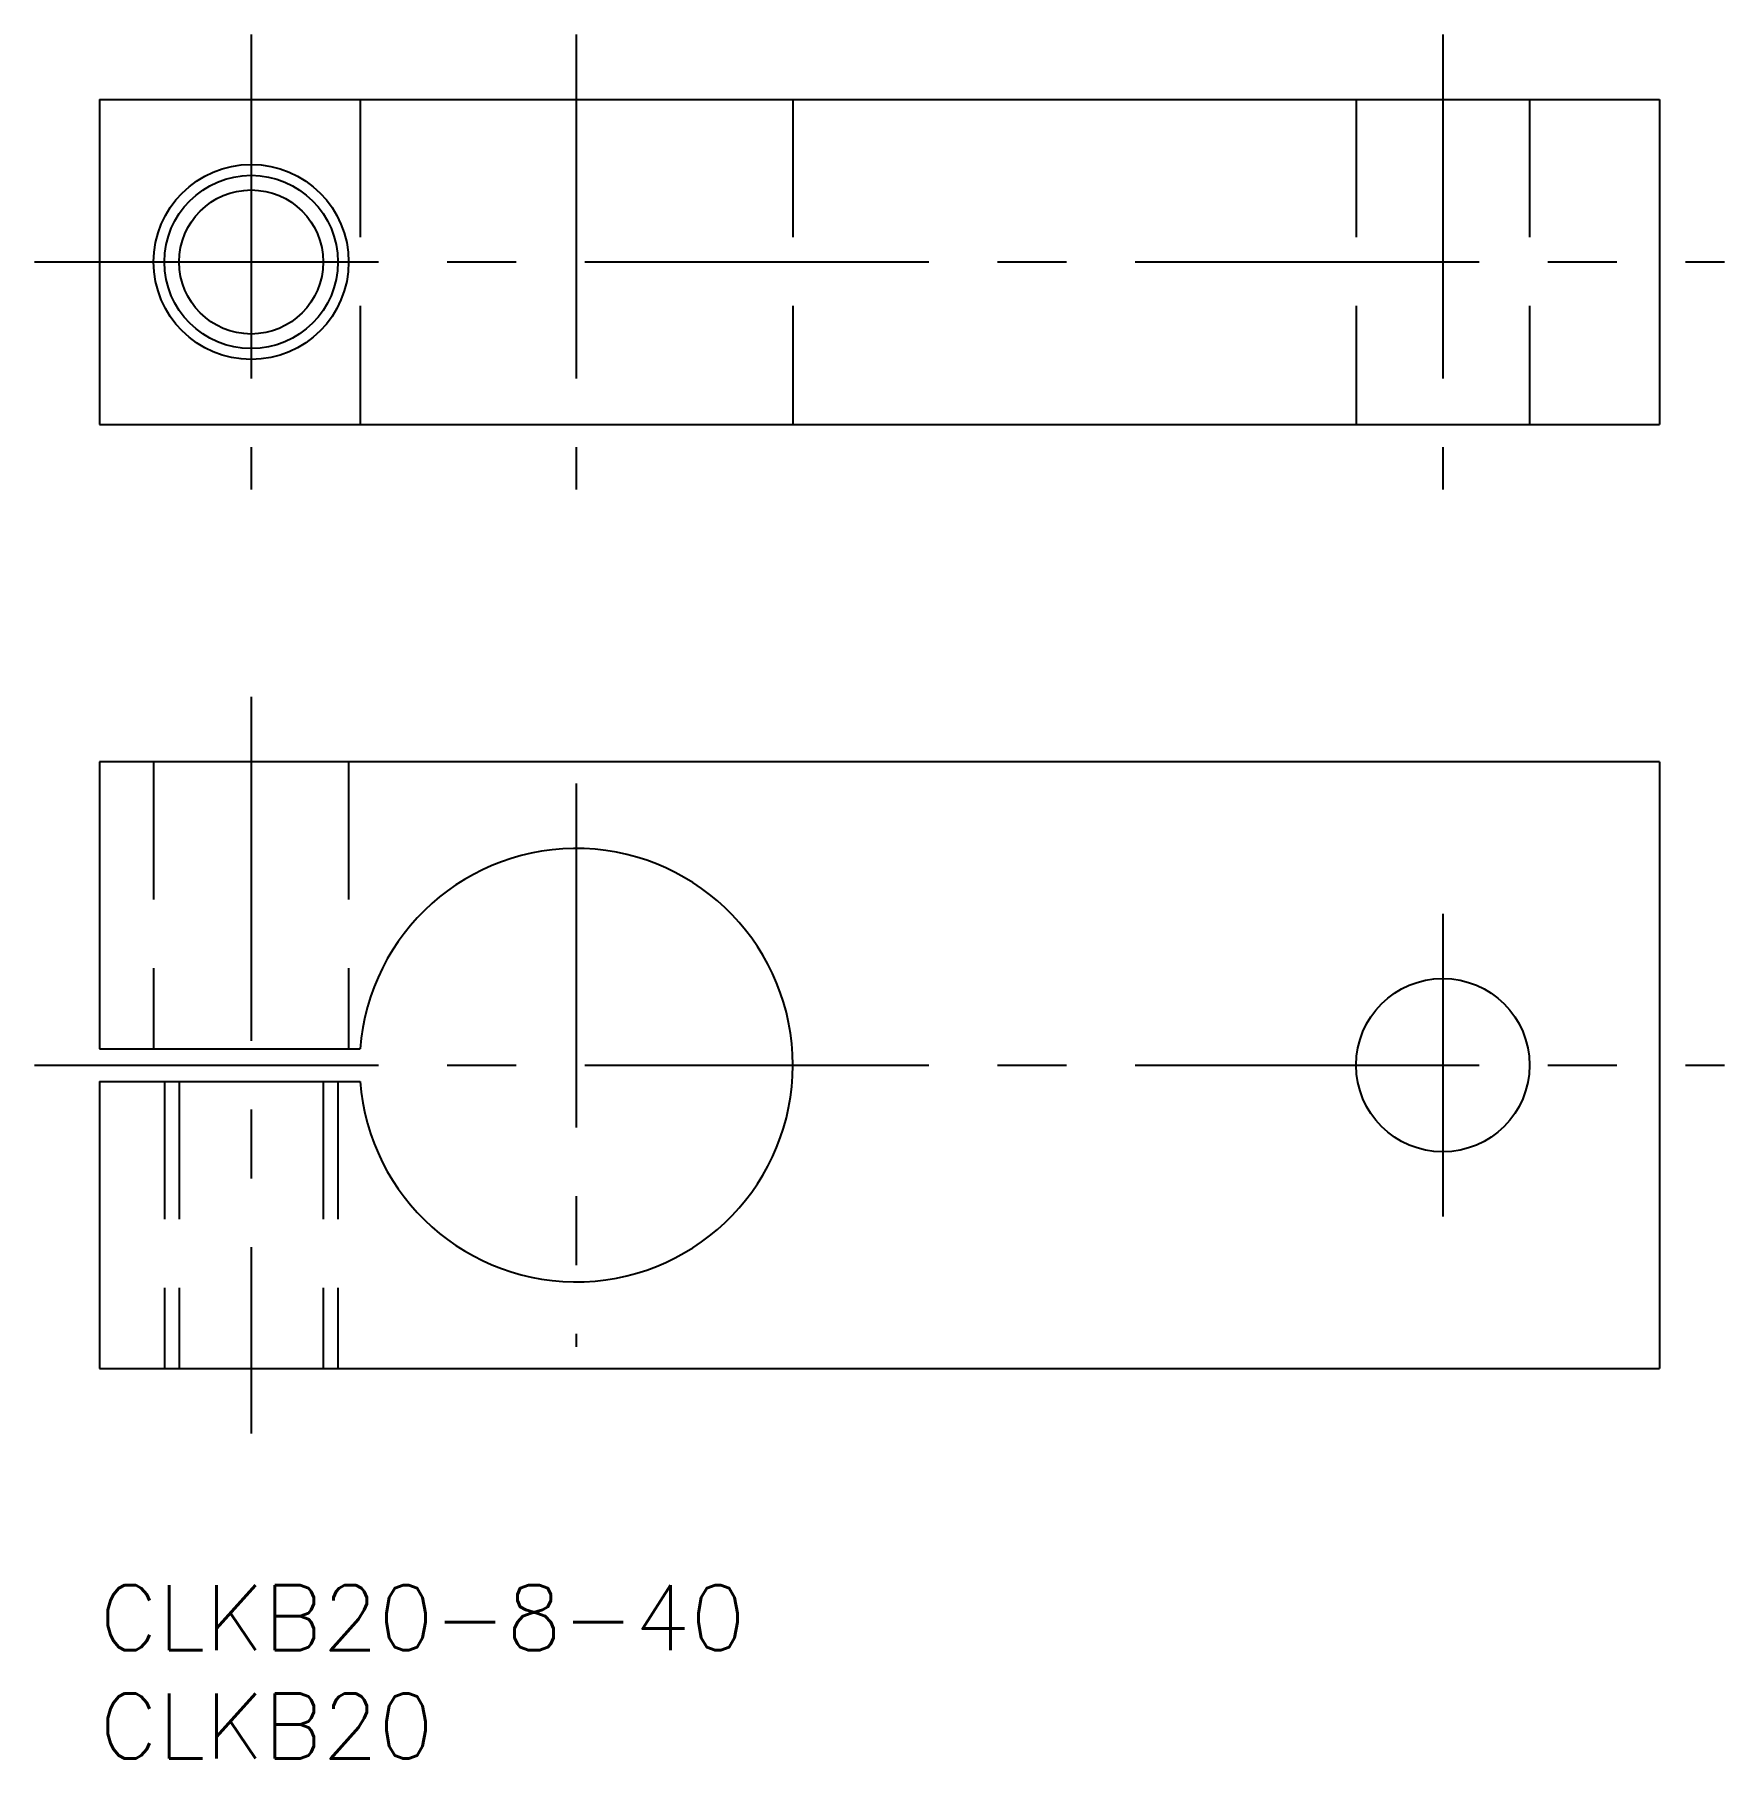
# Model space of a CAD drawing. Extents: x -3 to 75, y -8 to 71.6.
import ezdxf

# ---------------------------------------------------------------- set-up
doc = ezdxf.new("R2010")
doc.units = 0
doc.header["$LTSCALE"] = 0.5
doc.linetypes.add('CENTER', pattern=[50.8, 31.75, -6.35, 6.35, -6.35])
doc.linetypes.add('DASHED', pattern=[19.05, 12.7, -6.35])
for name, color, linetype in [('MSM_CENTER', 1, 'CENTER'), ('MSM_CONTINUOUS', 7, 'CONTINUOUS'), ('MSM_DASHED', 4, 'DASHED'), ('MSM_NARROW', 5, 'CONTINUOUS'), ('MSM_PART_NUMBER', 7, 'CONTINUOUS')]:
    doc.layers.add(name, color=color, linetype=linetype)
doc.styles.get("Standard").update_dxf_attribs({"font": 'txt.shx', "height": 3, "bigfont": 'bigfont.shx'})

# ---------------------------------------------------------------- blocks, each defined once
blk = doc.blocks.new('*U14')
at = {"layer": 'MSM_PART_NUMBER'}
blk.add_text('CLKB20-8-40', height=3, dxfattribs=at).set_placement((0, -3))
blk = doc.blocks.new('*U15')
at = {"layer": 'MSM_PART_NUMBER'}
blk.add_text('CLKB20', height=3, dxfattribs=at).set_placement((0, -8))

msp = doc.modelspace()

# ---------------------------------------------------------------- linework, layer by layer
at = {"layer": 'MSM_CENTER'}
for p, q in [((7, 71.569), (7, 50.569)), ((22, 71.569), (22, 50.569)), ((62, 71.569), (62, 50.569)), ((-3, 61.069), (75, 61.069)), ((7, 41), (7, 7)), ((22, 37), (22, 11)), ((62, 30.99), (62, 17.01)), ((-3, 24), (75, 24))]:
    msp.add_line(p, q, dxfattribs=at)
at = {"layer": 'MSM_CONTINUOUS'}
for p, q in [((0, 68.569), (0, 53.569)), ((0, 68.569), (72, 68.569)), ((72, 68.569), (72, 53.569)), ((0, 53.569), (72, 53.569)), ((0, 38), (0, 24.75)), ((72, 38), (0, 38)), ((72, 38), (72, 10)), ((0, 24.75), (12.028, 24.75)), ((0, 23.25), (12.028, 23.25)), ((0, 23.25), (0, 10)), ((0, 10), (72, 10))]:
    msp.add_line(p, q, dxfattribs=at)
for centre, radius in [((7, 61.069), 4.5), ((7, 61.069), 3.324), ((62, 24), 4)]:
    msp.add_circle(centre, radius, dxfattribs=at)
msp.add_arc((22, 24), 10, 184.30122, 175.69878, dxfattribs=at)
at = {"layer": 'MSM_DASHED'}
for p, q in [((12.028, 68.569), (12.028, 53.569)), ((32, 68.569), (32, 53.569)), ((58, 68.569), (58, 53.569)), ((66, 68.569), (66, 53.569)), ((2.5, 38), (2.5, 24.75)), ((11.5, 38), (11.5, 24.75)), ((3, 23.25), (3, 10)), ((3.676, 23.25), (3.676, 10)), ((10.323, 23.25), (10.323, 10)), ((11, 23.25), (11, 10))]:
    msp.add_line(p, q, dxfattribs=at)
at = {"layer": 'MSM_NARROW'}
msp.add_circle((7, 61.069), 4, dxfattribs=at)

# ---------------------------------------------------------------- block references
at = {"layer": 'MSM_CONTINUOUS'}
for name in ['*U14', '*U15']:
    msp.add_blockref(name, (0, 0), dxfattribs=at)

doc.saveas('drawing.dxf')
